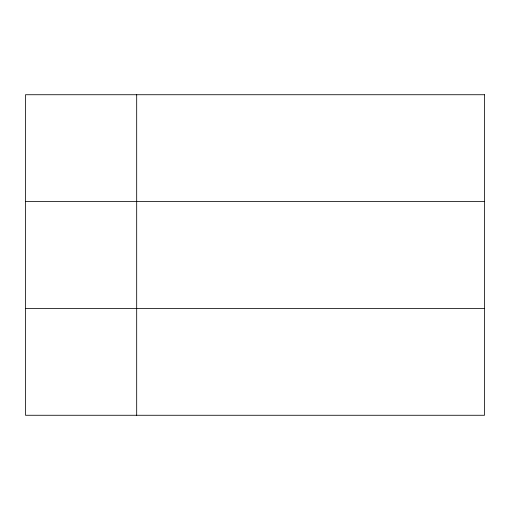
<?xml version="1.0" encoding="UTF-8"?>
<svg xmlns="http://www.w3.org/2000/svg" width="510" height="510" viewBox="0 0 510 510"><rect width="100%" height="100%" fill="white"/><g stroke="black" fill="none" stroke-linecap="round" stroke-linejoin="round"><path stroke-width="0.76" d="M25.5 201.577L484.5 201.577M25.5 308.423L484.5 308.423M136.686 94.732L136.686 415.267M484.5 94.732L25.5 94.732L25.5 415.267L484.5 415.267L484.5 94.732"/></g></svg>
